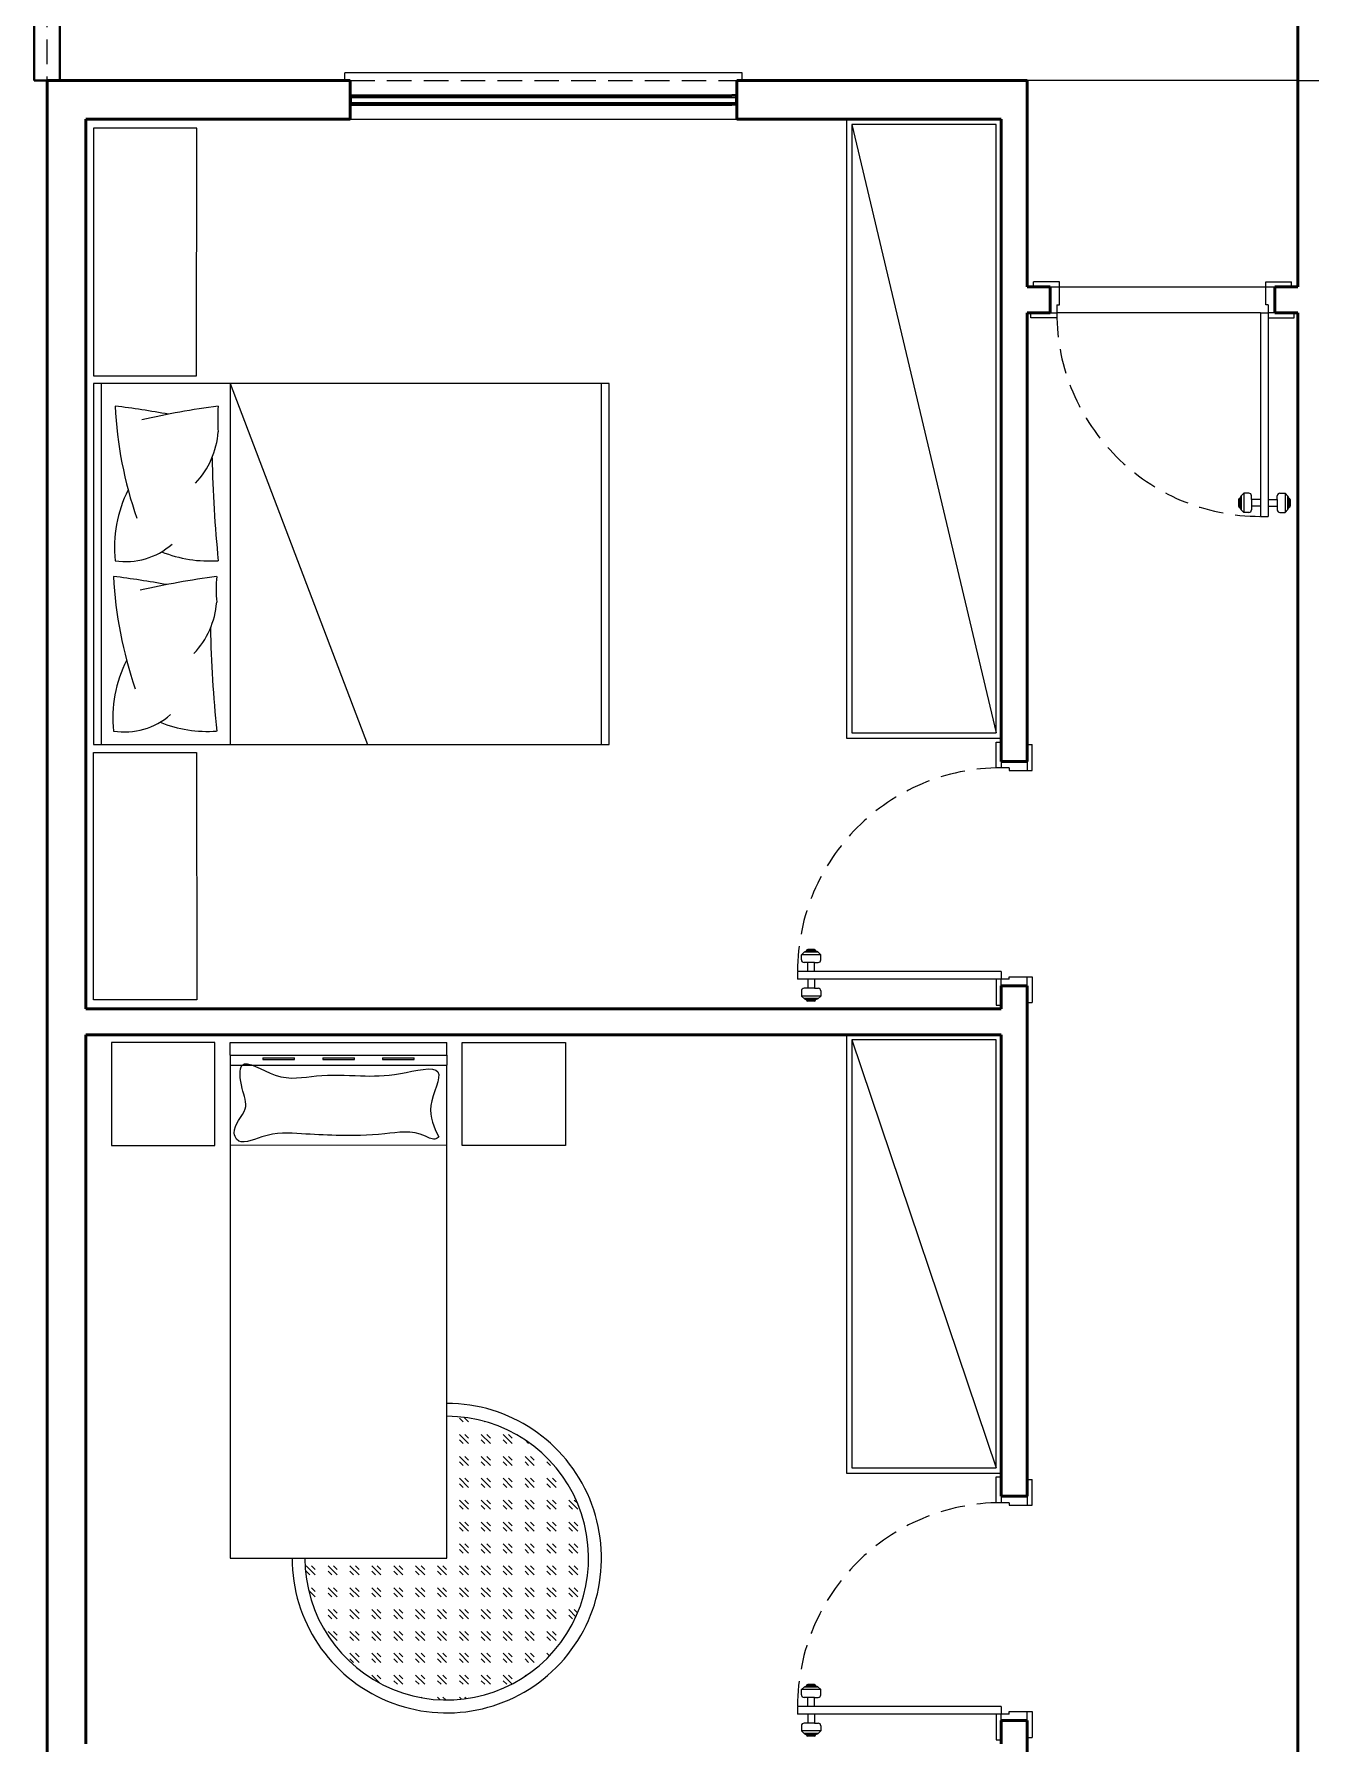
# Model space of a CAD drawing. Header units: millimetres. Extents: x 81693 to 98868, y 6565 to 11437.
# Drawn here: x 94479.4 to 94809.4, y 9988.1 to 10430.1 of the extents above; entities that cross this region are included whole.
import ezdxf

# ---------------------------------------------------------------- set-up
doc = ezdxf.new("R2010")
doc.units = ezdxf.units.MM
doc.linetypes.add('ACAD_ISO05W100', pattern=[33, 24, -3, 0, -3, 0, -3])
doc.linetypes.add('HIDDEN', pattern=[9.525, 6.35, -3.175])
for name, color, linetype in [('Fachada', 3, 'Continuous'), ('Hachuria - Moveis', 1, 'Continuous'), ('Piso', 55, 'Continuous'), ('PORTAS', 3, 'Continuous'), ('Portas-Projeção', 55, 'HIDDEN')]:
    doc.layers.add(name, color=color, linetype=linetype)
for name, color, linetype, lineweight in [('Hachura', 1, 'Continuous', 9), ('Moveis', 1, 'Continuous', 9), ('Parede Baixa', 5, 'Continuous', 50), ('Parede Corte', 4, 'Continuous', 40), ('Pisos', 55, 'Continuous', 5), ('Portas - Janelas', 2, 'Continuous', 20), ('Projeção Balanço', 2, 'ACAD_ISO05W100', 20), ('Projeção Janela', 15, 'HIDDEN', 9), ('Projeção Viga', 1, 'HIDDEN', 9)]:
    doc.layers.add(name, color=color, linetype=linetype, lineweight=lineweight)

# ---------------------------------------------------------------- blocks, each defined once
blk = doc.blocks.new('CAMA')
at = {"layer": 'Moveis'}
for p, q in [((-2487.43, 2453.89), (-2487.43, 2313.89)), ((-2287.43, 2453.89), (-2487.43, 2453.89)), ((-2484.43, 2453.89), (-2484.43, 2313.89)), ((-2340.43, 2313.89), (-2393.66, 2453.89)), ((-2340.43, 2313.89), (-2340.43, 2453.89)), ((-2290.43, 2313.89), (-2290.43, 2453.89)), ((-2287.43, 2313.89), (-2287.43, 2453.89)), ((-2487.43, 2313.89), (-2287.43, 2313.89))]:
    blk.add_line(p, q, dxfattribs=at)
for centre, radius, start, end in [((-2331.88, 2398.32), 50.46, 68.28526, 93.74697), ((-2821.37, 2399.35), 488.68, 1.09636, 5.79256), ((-2299.39, 2421.99), 27.01, 81.03124, 131.41313), ((-2344.57, 2443.59), 49.65, 333.21234, 5.87764), ((-2450.92, 2381.08), 155.92, 2.79089, 19.14033), ((-2302.48, 2396.13), 32.8, 136.75178, 175.55701), ((-2391.08, 2393.67), 56.12, 354.88889, 5.11111), ((-2381.31, 2729.56), 344, 277.70727, 282.72643), ((-2244.56, 2787.47), 402, 259.78219, 262.76564), ((-2332.49, 2332.23), 50.46, 68.28526, 93.74697), ((-2821.98, 2333.27), 488.68, 1.09636, 5.79256), ((-2300, 2355.91), 27.01, 81.03124, 131.41313), ((-2345.18, 2377.5), 49.65, 333.21234, 5.87764), ((-2451.53, 2315), 155.92, 2.79089, 19.14033), ((-2303.09, 2330.05), 32.8, 136.75178, 175.55701), ((-2391.69, 2327.59), 56.12, 354.88889, 5.11111), ((-2381.92, 2663.48), 344, 277.70727, 282.72643), ((-2245.17, 2721.39), 402, 259.78219, 262.76564)]:
    blk.add_arc(centre, radius, start, end, dxfattribs=at)

msp = doc.modelspace()

# ---------------------------------------------------------------- hatches: boundary and pattern name
at = {"layer": 'Pisos'}
h = msp.add_hatch(dxfattribs=at)
h.set_pattern_fill('GOST_GLASS', color=256, scale=0.666667, angle=630)
h.set_pattern_definition([(315, (91760.8867, 41090.2004), (-6e-15, -5.65685425), [3.3333333, -4.6666667]), (315, (91760.8867, 41088.786), (-6e-15, -5.65685425), [1.3333333, -6.6666667]), (315, (91762.301, 41090.2004), (-6e-15, -5.65685425), [1.3333333, -6.6666667])])
h.paths.add_polyline_path([(94549.3954, 10036.059), (94586.0621, 10036.0542), (94586.0668, 10072.7209, -2.41421412)])

# ---------------------------------------------------------------- linework, layer by layer
at = {"layer": 'Fachada'}
msp.add_line((94806.0791, 10418.0542), (94736.0791, 10418.0542), dxfattribs=at)
at = {"layer": 'Hachura'}
for p, q in [((94561.0791, 10414.3876), (94562.4125, 10414.3876)), ((94561.4125, 10412.0542), (94561.4125, 10414.0542)), ((94561.4125, 10414.0542), (94562.4125, 10414.0542)), ((94561.4125, 10413.7209), (94660.7458, 10413.7209)), ((94562.4125, 10414.0542), (94562.4125, 10414.3876)), ((94661.0791, 10414.3876), (94659.7458, 10414.3876)), ((94659.7458, 10414.0542), (94659.7458, 10414.3876)), ((94660.7458, 10414.0542), (94659.7458, 10414.0542)), ((94660.7458, 10412.0542), (94660.7458, 10414.0542)), ((94561.0791, 10411.7209), (94562.4125, 10411.7209)), ((94561.4125, 10412.3876), (94660.7458, 10412.3876)), ((94561.4125, 10412.0542), (94562.4125, 10412.0542)), ((94562.4125, 10412.0542), (94562.4125, 10411.7209)), ((94660.7458, 10412.0542), (94659.7458, 10412.0542)), ((94659.7458, 10412.0542), (94659.7458, 10411.7209)), ((94661.0791, 10411.7209), (94659.7458, 10411.7209))]:
    msp.add_line(p, q, dxfattribs=at)
at = {"layer": 'Hachuria - Moveis'}
for points in [[(94521.4129, 10405.7209), (94494.7458, 10405.7209), (94494.7458, 10341.7209), (94521.4102, 10341.7209)], [(94689.4125, 10248.0542), (94729.4125, 10248.0542), (94729.4125, 10408.0542), (94689.4125, 10408.0542)], [(94690.7458, 10249.3876), (94728.0791, 10249.3876), (94728.0791, 10406.7209), (94690.7458, 10406.7209)], [(94521.4129, 10180.3876), (94494.7458, 10180.3876), (94494.7458, 10244.3876), (94521.4102, 10244.3876)], [(94689.4125, 10058.0542), (94729.4125, 10058.0542), (94729.4125, 10171.3876), (94689.4125, 10171.3876)], [(94690.7458, 10059.3876), (94728.0791, 10059.3876), (94728.0791, 10170.0542), (94690.7458, 10170.0542)]]:
    msp.add_lwpolyline(points, close=True, dxfattribs=at)
for points in [[(94526.0788, 10169.3876), (94499.4125, 10169.3876), (94499.4125, 10142.7209), (94526.0769, 10142.7209), (94526.0788, 10169.3876)], [(94590.0729, 10169.3876), (94616.7392, 10169.3876), (94616.7392, 10142.7209), (94590.0748, 10142.7209), (94590.0729, 10169.3876)]]:
    msp.add_lwpolyline(points, dxfattribs=at)
at = {"layer": 'Moveis'}
for p, q in [((94530.0786, 10166.0604), (94530.0788, 10169.3876)), ((94530.0786, 10166.0604), (94530.0786, 10163.5439)), ((94530.0786, 10166.0604), (94586.0786, 10166.0604)), ((94530.0788, 10169.3876), (94586.0788, 10169.3876)), ((94586.0786, 10166.0604), (94586.0782, 10163.5439)), ((94586.0786, 10166.0604), (94586.0788, 10169.3876)), ((94530.0786, 10163.5439), (94530.0621, 10036.0615)), ((94530.0782, 10163.5439), (94586.0782, 10163.5439)), ((94538.515, 10165.4047), (94546.7043, 10165.4047)), ((94538.515, 10164.9344), (94546.7043, 10164.9344)), ((94553.9836, 10165.4047), (94562.1729, 10165.4047)), ((94553.9836, 10164.9344), (94562.1729, 10164.9344)), ((94569.4521, 10165.4047), (94577.6414, 10165.4047)), ((94569.4521, 10164.9344), (94577.6414, 10164.9344)), ((94586.0621, 10036.0542), (94586.0786, 10163.5439)), ((94586.0758, 10142.7809), (94530.0759, 10142.7865)), ((94530.0621, 10036.0615), (94586.0621, 10036.0542))]:
    msp.add_line(p, q, dxfattribs=at)
for points in [[(94538.515, 10165.4047), (94538.515, 10164.9344)], [(94546.7043, 10164.9344), (94546.7043, 10165.4047)], [(94553.9836, 10165.4047), (94553.9836, 10164.9344)], [(94562.1729, 10164.9344), (94562.1729, 10165.4047)], [(94569.4521, 10165.4047), (94569.4521, 10164.9344)], [(94577.6414, 10164.9344), (94577.6414, 10165.4047)]]:
    msp.add_lwpolyline(points, dxfattribs=at)
msp.add_spline([(94583.9785, 10144.9528), (94581.9541, 10153.0587), (94583.7761, 10161.7722), (94574.0582, 10161.3669), (94563.7329, 10160.7589), (94552.3952, 10160.7589), (94541.665, 10160.9615), (94533.1616, 10163.5439), (94533.1616, 10157.5168), (94533.9715, 10152.2481), (94531.1369, 10145.9661), (94531.7444, 10144.3448), (94538.2232, 10144.9528), (94548.5486, 10145.7634), (94557.4565, 10145.3581), (94570.0089, 10145.7634), (94580.5367, 10145.1554), (94583.2466, 10144.4683), (94583.9785, 10144.9528)], degree=3, dxfattribs=at)
at = {"layer": 'Parede Baixa'}
for p, q in [((94806.0791, 10364.7209), (94806.0791, 10658.0542)), ((94482.7458, 9978.0542), (94482.7458, 10418.0542)), ((94561.0791, 10418.0542), (94482.7458, 10418.0542)), ((94561.0791, 10408.0542), (94561.0791, 10418.0542)), ((94736.0791, 10418.0542), (94661.0791, 10418.0542)), ((94661.0791, 10408.0542), (94661.0791, 10418.0542)), ((94736.0791, 10364.7209), (94736.0791, 10418.0542)), ((94492.7458, 10178.0542), (94492.7458, 10408.0542)), ((94561.0791, 10408.0542), (94492.7458, 10408.0542)), ((94729.4125, 10408.0542), (94661.0791, 10408.0542)), ((94729.4125, 10242.0542), (94729.4125, 10408.0542)), ((94742.0791, 10364.7209), (94736.0791, 10364.7209)), ((94742.0791, 10364.7209), (94742.0791, 10358.0542)), ((94806.0791, 10364.7209), (94800.0791, 10364.7209)), ((94800.0791, 10364.7209), (94800.0791, 10358.0542)), ((94736.0791, 10242.0542), (94736.0791, 10358.0542)), ((94742.0791, 10358.0542), (94736.0791, 10358.0542)), ((94806.0791, 10358.0542), (94800.0791, 10358.0542)), ((94806.0791, 9911.3876), (94806.0791, 10358.0542)), ((94736.0791, 10242.0542), (94729.4125, 10242.0542)), ((94729.4125, 10178.0542), (94729.4125, 10184.0542)), ((94736.0791, 10184.0542), (94729.4125, 10184.0542)), ((94736.0791, 10184.0542), (94736.0791, 10052.0542)), ((94729.4125, 10178.0542), (94492.7458, 10178.0542)), ((94492.7458, 9988.0542), (94492.7458, 10171.3876)), ((94729.4125, 10171.3876), (94492.7458, 10171.3876)), ((94729.4125, 10171.3876), (94729.4125, 10052.0542)), ((94736.0791, 10052.0542), (94729.4125, 10052.0542)), ((94729.4125, 9994.0542), (94729.4125, 9988.0542)), ((94736.0791, 9994.0542), (94729.4125, 9994.0542)), ((94736.0791, 9978.0542), (94736.0791, 9994.0542))]:
    msp.add_line(p, q, dxfattribs=at)
at = {"layer": 'Parede Corte'}
for p, q in [((94479.4125, 10418.0542), (94479.4125, 10817.9577)), ((94486.0791, 10418.0542), (94486.0791, 10811.2175)), ((94482.7458, 10418.0542), (94479.4125, 10418.0542))]:
    msp.add_line(p, q, dxfattribs=at)
at = {"layer": 'Piso'}
for p, q in [((94562.4125, 10414.3876), (94659.7458, 10414.3876)), ((94562.4125, 10414.0542), (94659.7458, 10414.0542)), ((94562.4125, 10412.0542), (94659.7458, 10412.0542)), ((94562.4125, 10411.7209), (94659.7458, 10411.7209)), ((94690.7458, 10406.7209), (94728.0791, 10249.3876)), ((94796.4125, 10358.0542), (94743.7458, 10358.0542)), ((94690.7458, 10170.0542), (94728.0791, 10059.3876))]:
    msp.add_line(p, q, dxfattribs=at)
at = {"layer": 'Pisos'}
for radius in [40, 36.6667]:
    msp.add_arc((94586.0621, 10036.0542), radius, 179.992582, 89.9926, dxfattribs=at)
at = {"layer": 'PORTAS', "color": 2, "linetype": 'Continuous'}
for p, q in [((94744.4125, 10366.0542), (94737.7458, 10366.0542)), ((94737.7458, 10364.7209), (94737.7458, 10366.0542)), ((94744.4125, 10364.7209), (94744.4125, 10366.0542)), ((94797.7458, 10364.7209), (94797.7458, 10366.0542)), ((94797.7458, 10366.0542), (94804.4125, 10366.0542)), ((94804.4125, 10364.7209), (94804.4125, 10366.0542)), ((94744.4125, 10360.0542), (94744.4125, 10364.7209)), ((94797.7458, 10360.0542), (94797.7458, 10364.7209)), ((94737.0791, 10356.7209), (94737.0791, 10358.0542)), ((94743.7458, 10356.7209), (94737.0791, 10356.7209)), ((94743.7458, 10360.0542), (94744.4125, 10360.0542)), ((94743.7458, 10360.0542), (94743.7458, 10356.7209)), ((94796.4125, 10358.0542), (94796.4125, 10305.3876)), ((94796.4125, 10358.0542), (94798.4125, 10358.0542)), ((94798.4125, 10360.0542), (94797.7458, 10360.0542)), ((94798.4125, 10360.0542), (94798.4125, 10358.0542)), ((94798.4125, 10358.0542), (94798.4125, 10305.3876)), ((94798.4125, 10356.7209), (94805.0791, 10356.7209)), ((94805.0791, 10356.7209), (94805.0791, 10358.0542)), ((94790.7458, 10309.7209), (94790.7458, 10308.0542)), ((94791.3148, 10310.6233), (94791.0791, 10310.0542)), ((94791.0791, 10310.0542), (94791.0791, 10307.7209)), ((94791.3148, 10307.1519), (94791.0791, 10307.7209)), ((94792.0791, 10311.3876), (94791.3148, 10310.6233)), ((94791.4125, 10310.7209), (94791.4125, 10307.0542)), ((94792.0339, 10311.3423), (94792.0791, 10311.2971)), ((94792.0791, 10311.3876), (94792.0791, 10306.3876)), ((94793.4125, 10311.3876), (94792.0791, 10311.3876)), ((94794.0791, 10309.7209), (94794.0791, 10310.7209)), ((94796.4125, 10309.7209), (94794.0791, 10309.7209)), ((94794.0791, 10309.7209), (94794.0791, 10308.0542)), ((94796.4125, 10308.0542), (94794.0791, 10308.0542)), ((94794.0791, 10308.0542), (94794.0791, 10307.0542)), ((94798.4125, 10309.7209), (94800.7458, 10309.7209)), ((94798.4125, 10308.0542), (94800.7458, 10308.0542)), ((94800.7458, 10309.7209), (94800.7458, 10310.7209)), ((94800.7458, 10309.7209), (94800.7458, 10308.0542)), ((94800.7458, 10308.0542), (94800.7458, 10307.0542)), ((94801.4125, 10311.3876), (94802.7458, 10311.3876)), ((94802.7458, 10311.3876), (94802.7458, 10306.3876)), ((94802.7458, 10311.3876), (94803.5101, 10310.6233)), ((94802.7911, 10311.3423), (94802.7458, 10311.2971)), ((94803.4125, 10310.7209), (94803.4125, 10307.0542)), ((94803.5101, 10310.6233), (94803.7458, 10310.0542)), ((94803.5101, 10307.1519), (94803.7458, 10307.7209)), ((94803.7458, 10310.0542), (94803.7458, 10307.7209)), ((94804.0791, 10309.7209), (94804.0791, 10308.0542)), ((94792.0791, 10306.3876), (94791.3148, 10307.1519)), ((94793.4125, 10306.3876), (94792.0791, 10306.3876)), ((94796.4125, 10305.3876), (94798.4125, 10305.3876)), ((94801.4125, 10306.3876), (94802.7458, 10306.3876)), ((94802.7458, 10306.3876), (94803.5101, 10307.1519)), ((94728.0791, 10240.3876), (94728.0791, 10247.0542)), ((94728.0791, 10247.0542), (94729.4125, 10247.0542)), ((94736.0791, 10246.3876), (94737.4125, 10246.3876)), ((94737.4125, 10239.7209), (94737.4125, 10246.3876)), ((94731.4125, 10240.3876), (94728.0791, 10240.3876)), ((94731.4125, 10240.3876), (94731.4125, 10239.7209)), ((94731.4125, 10239.7209), (94736.0791, 10239.7209)), ((94736.0791, 10239.7209), (94737.4125, 10239.7209)), ((94677.7458, 10192.0542), (94678.5101, 10192.8185)), ((94682.0791, 10192.7209), (94678.4125, 10192.7209)), ((94678.5101, 10192.8185), (94679.0791, 10193.0542)), ((94681.4125, 10193.0542), (94679.0791, 10193.0542)), ((94681.0791, 10193.3876), (94679.4125, 10193.3876)), ((94681.9815, 10192.8185), (94681.4125, 10193.0542)), ((94682.7458, 10192.0542), (94681.9815, 10192.8185)), ((94682.7458, 10192.0542), (94677.7458, 10192.0542)), ((94677.7458, 10190.7209), (94677.7458, 10192.0542)), ((94679.4125, 10190.0542), (94678.4125, 10190.0542)), ((94679.4125, 10187.7209), (94679.4125, 10190.0542)), ((94681.0791, 10190.0542), (94679.4125, 10190.0542)), ((94681.0791, 10187.7209), (94681.0791, 10190.0542)), ((94681.0791, 10190.0542), (94682.0791, 10190.0542)), ((94682.7005, 10192.0995), (94682.6553, 10192.0542)), ((94682.7458, 10190.7209), (94682.7458, 10192.0542)), ((94729.4125, 10187.7209), (94676.7458, 10187.7209)), ((94676.7458, 10187.7209), (94676.7458, 10185.7209)), ((94729.4125, 10185.7209), (94676.7458, 10185.7209)), ((94679.4125, 10185.7209), (94679.4125, 10183.3876)), ((94681.0791, 10185.7209), (94681.0791, 10183.3876)), ((94728.0791, 10185.7209), (94728.0791, 10179.0542)), ((94729.4125, 10187.7209), (94729.4125, 10185.7209)), ((94731.4125, 10185.7209), (94729.4125, 10185.7209)), ((94731.4125, 10185.7209), (94731.4125, 10186.3876)), ((94731.4125, 10186.3876), (94736.0791, 10186.3876)), ((94736.0791, 10186.3876), (94737.4125, 10186.3876)), ((94737.4125, 10186.3876), (94737.4125, 10179.7209)), ((94677.7458, 10182.7209), (94677.7458, 10181.3876)), ((94682.7458, 10181.3876), (94677.7458, 10181.3876)), ((94677.7458, 10181.3876), (94678.5101, 10180.6233)), ((94679.4125, 10183.3876), (94678.4125, 10183.3876)), ((94682.0791, 10180.7209), (94678.4125, 10180.7209)), ((94678.5101, 10180.6233), (94679.0791, 10180.3876)), ((94681.4125, 10180.3876), (94679.0791, 10180.3876)), ((94681.0791, 10183.3876), (94679.4125, 10183.3876)), ((94681.0791, 10180.0542), (94679.4125, 10180.0542)), ((94681.0791, 10183.3876), (94682.0791, 10183.3876)), ((94681.9815, 10180.6233), (94681.4125, 10180.3876)), ((94682.7458, 10181.3876), (94681.9815, 10180.6233)), ((94682.7005, 10181.3423), (94682.6553, 10181.3876)), ((94682.7458, 10182.7209), (94682.7458, 10181.3876)), ((94736.0791, 10179.7209), (94737.4125, 10179.7209)), ((94728.0791, 10179.0542), (94729.4125, 10179.0542)), ((94728.0791, 10050.3876), (94728.0791, 10057.0542)), ((94728.0791, 10057.0542), (94729.4125, 10057.0542)), ((94736.0791, 10056.3876), (94737.4125, 10056.3876)), ((94737.4125, 10049.7209), (94737.4125, 10056.3876)), ((94731.4125, 10050.3876), (94728.0791, 10050.3876)), ((94731.4125, 10050.3876), (94731.4125, 10049.7209)), ((94731.4125, 10049.7209), (94736.0791, 10049.7209)), ((94736.0791, 10049.7209), (94737.4125, 10049.7209)), ((94677.7458, 10002.0542), (94678.5101, 10002.8185)), ((94682.0791, 10002.7209), (94678.4125, 10002.7209)), ((94678.5101, 10002.8185), (94679.0791, 10003.0542)), ((94681.4125, 10003.0542), (94679.0791, 10003.0542)), ((94681.0791, 10003.3876), (94679.4125, 10003.3876)), ((94681.9815, 10002.8185), (94681.4125, 10003.0542)), ((94682.7458, 10002.0542), (94681.9815, 10002.8185)), ((94682.7458, 10002.0542), (94677.7458, 10002.0542)), ((94677.7458, 10000.7209), (94677.7458, 10002.0542)), ((94679.4125, 10000.0542), (94678.4125, 10000.0542)), ((94679.4125, 9997.7209), (94679.4125, 10000.0542)), ((94681.0791, 10000.0542), (94679.4125, 10000.0542)), ((94681.0791, 9997.7209), (94681.0791, 10000.0542)), ((94681.0791, 10000.0542), (94682.0791, 10000.0542)), ((94682.7005, 10002.0995), (94682.6553, 10002.0542)), ((94682.7458, 10000.7209), (94682.7458, 10002.0542)), ((94729.4125, 9997.7209), (94676.7458, 9997.7209)), ((94676.7458, 9997.7209), (94676.7458, 9995.7209)), ((94729.4125, 9995.7209), (94676.7458, 9995.7209)), ((94679.4125, 9995.7209), (94679.4125, 9993.3876)), ((94681.0791, 9995.7209), (94681.0791, 9993.3876)), ((94728.0791, 9995.7209), (94728.0791, 9989.0542)), ((94729.4125, 9997.7209), (94729.4125, 9995.7209)), ((94731.4125, 9995.7209), (94729.4125, 9995.7209)), ((94731.4125, 9995.7209), (94731.4125, 9996.3876)), ((94731.4125, 9996.3876), (94736.0791, 9996.3876)), ((94736.0791, 9996.3876), (94737.4125, 9996.3876)), ((94737.4125, 9996.3876), (94737.4125, 9989.7209)), ((94677.7458, 9992.7209), (94677.7458, 9991.3876)), ((94682.7458, 9991.3876), (94677.7458, 9991.3876)), ((94677.7458, 9991.3876), (94678.5101, 9990.6233)), ((94679.4125, 9993.3876), (94678.4125, 9993.3876)), ((94682.0791, 9990.7209), (94678.4125, 9990.7209)), ((94678.5101, 9990.6233), (94679.0791, 9990.3876)), ((94681.4125, 9990.3876), (94679.0791, 9990.3876)), ((94681.0791, 9993.3876), (94679.4125, 9993.3876)), ((94681.0791, 9990.0542), (94679.4125, 9990.0542)), ((94681.0791, 9993.3876), (94682.0791, 9993.3876)), ((94681.9815, 9990.6233), (94681.4125, 9990.3876)), ((94682.7458, 9991.3876), (94681.9815, 9990.6233)), ((94682.7005, 9991.3423), (94682.6553, 9991.3876)), ((94682.7458, 9992.7209), (94682.7458, 9991.3876)), ((94736.0791, 9989.7209), (94737.4125, 9989.7209)), ((94728.0791, 9989.0542), (94729.4125, 9989.0542))]:
    msp.add_line(p, q, dxfattribs=at)
for centre, radius, start, end in [((94791.0791, 10309.7209), 0.3333, 90, 180), ((94791.0791, 10308.0542), 0.3333, 180, 270), ((94793.4125, 10310.7209), 0.6667, 0, 90), ((94801.4125, 10310.7209), 0.6667, 90, 180), ((94803.7458, 10309.7209), 0.3333, 0, 90), ((94803.7458, 10308.0542), 0.3333, 270, 0), ((94793.4125, 10307.0542), 0.6667, 270, 0), ((94801.4125, 10307.0542), 0.6667, 180, 270), ((94679.4125, 10193.0542), 0.3333, 90, 180), ((94681.0791, 10193.0542), 0.3333, 0, 90), ((94678.4125, 10190.7209), 0.6667, 180, 270), ((94682.0791, 10190.7209), 0.6667, 270, 0), ((94678.4125, 10182.7209), 0.6667, 90, 180), ((94679.4125, 10180.3876), 0.3333, 180, 270), ((94681.0791, 10180.3876), 0.3333, 270, 0), ((94682.0791, 10182.7209), 0.6667, 0, 90), ((94679.4125, 10003.0542), 0.3333, 90, 180), ((94681.0791, 10003.0542), 0.3333, 0, 90), ((94678.4125, 10000.7209), 0.6667, 180, 270), ((94682.0791, 10000.7209), 0.6667, 270, 0), ((94678.4125, 9992.7209), 0.6667, 90, 180), ((94679.4125, 9990.3876), 0.3333, 180, 270), ((94681.0791, 9990.3876), 0.3333, 270, 0), ((94682.0791, 9992.7209), 0.6667, 0, 90)]:
    msp.add_arc(centre, radius, start, end, dxfattribs=at)
at = {"layer": 'Portas - Janelas'}
for p, q in [((94662.4125, 10420.0542), (94559.7458, 10420.0542)), ((94559.7458, 10418.0542), (94559.7458, 10420.0542)), ((94662.4125, 10418.0542), (94662.4125, 10420.0542)), ((94561.0791, 10408.0542), (94661.0791, 10408.0542)), ((94742.0791, 10364.7209), (94800.0791, 10364.7209)), ((94742.0791, 10358.0542), (94743.7458, 10358.0542)), ((94800.0791, 10358.0542), (94798.4125, 10358.0542)), ((94729.4125, 10242.0542), (94729.4125, 10240.3876)), ((94736.0791, 10242.0542), (94736.0791, 10239.7209)), ((94729.4125, 10184.0542), (94729.4125, 10185.7209)), ((94736.0791, 10184.0542), (94736.0791, 10186.3876)), ((94729.4125, 10052.0542), (94729.4125, 10050.3876)), ((94736.0791, 10052.0542), (94736.0791, 10049.7209)), ((94729.4125, 9994.0542), (94729.4125, 9995.7209)), ((94736.0791, 9994.0542), (94736.0791, 9996.3876))]:
    msp.add_line(p, q, dxfattribs=at)
at = {"layer": 'Portas-Projeção'}
for centre, start, end in [((94796.4125, 10358.0542), 180, 270), ((94729.4125, 10187.7209), 90, 180), ((94729.4125, 9997.7209), 90, 180)]:
    msp.add_arc(centre, 52.6667, start, end, dxfattribs=at)
at = {"layer": 'Projeção Balanço', "color": 1}
msp.add_line((94806.0791, 10418.0542), (94814.4125, 10418.0542), dxfattribs=at)
at = {"layer": 'Projeção Janela'}
msp.add_line((94561.0791, 10418.0542), (94661.0791, 10418.0542), dxfattribs=at)
at = {"layer": 'Projeção Viga'}
msp.add_line((94482.7458, 8517.3264), (94482.7458, 10814.5795), dxfattribs=at)

# ---------------------------------------------------------------- block references
at = {"layer": 'Moveis', "xscale": 0.6666666666666666, "yscale": 0.6666666666666666, "zscale": 0.6666666666666666, "rotation": 180}
msp.add_blockref('CAMA', (92969.7933, 11882.3137), dxfattribs=at)

doc.saveas('drawing.dxf')
